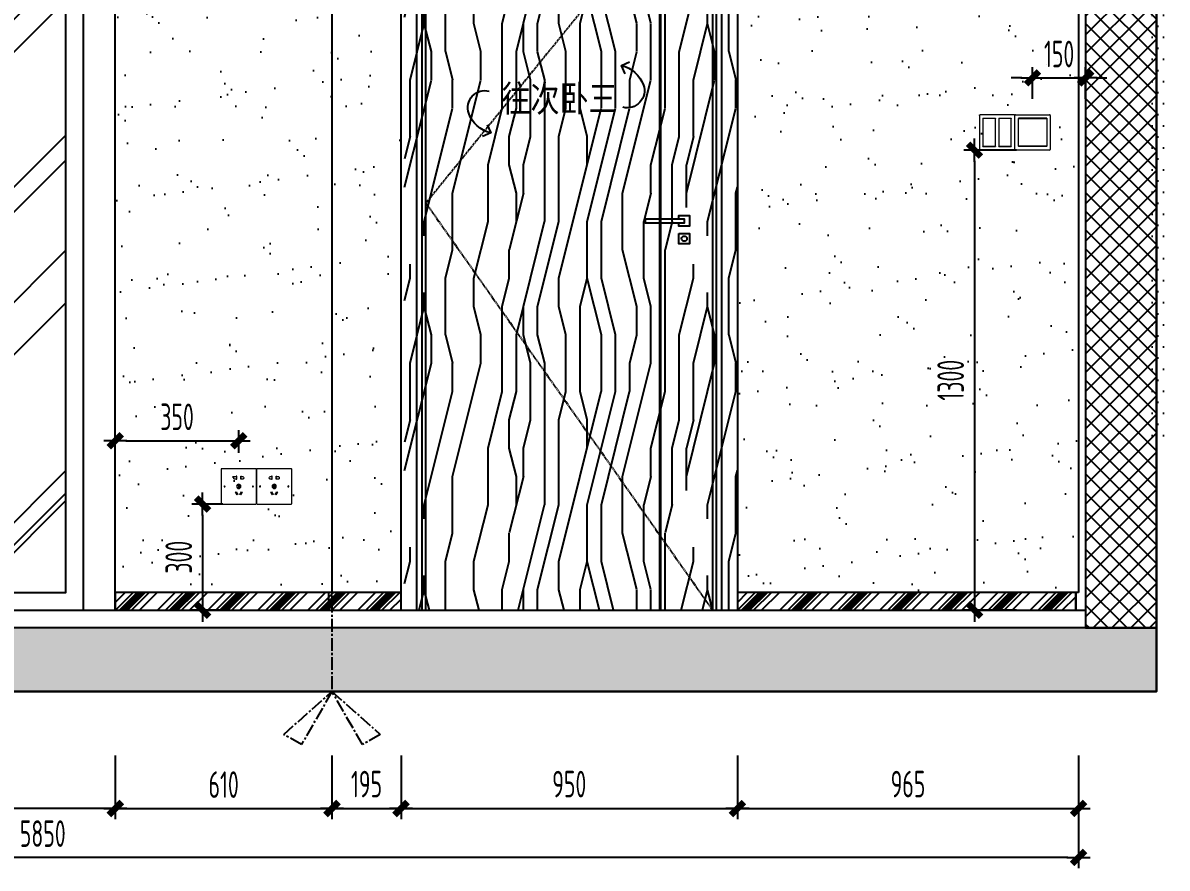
# Model space of a CAD drawing. Header units: inches. Extents: x 96003 to 270950, y -80202 to 65998.
# Drawn here: x 132052 to 135283, y 41948 to 44336 of the extents above; entities that cross this region are included whole.
import ezdxf

# ---------------------------------------------------------------- set-up
doc = ezdxf.new("R2010")
doc.units = ezdxf.units.IN
doc.header["$LTSCALE"] = 10
doc.header["$MEASUREMENT"] = 0
doc.linetypes.add('CENTER2', pattern=[1.125, 0.75, -0.125, 0.125, -0.125])
doc.linetypes.add('DASH', pattern=[0.35, 0.25, -0.1])
for name, color, linetype in [('01', 200, 'Continuous'), ('05', 12, 'Continuous'), ('C-顶面灯具、灯带', 22, 'Continuous'), ('EL-1', 1, 'Continuous'), ('EL-136', 136, 'Continuous'), ('EL-TEXT', 50, 'Continuous'), ('FC-地面造型', 136, 'Continuous'), ('FF-FINISH【完成面】', 20, 'Continuous'), ('HAT【填充】', 250, 'Continuous'), ('SBEI', 1, 'Continuous')]:
    doc.layers.add(name, color=color, linetype=linetype)
doc.layers.add('F-2', color=145, linetype='Continuous', lineweight=0)
doc.styles.add('CCD_DIM', font='archs.shx', dxfattribs={"width": 0.7})
doc.styles.add('st', font='')
doc.styles.get('st').set_extended_font_data('SimSun')
doc.dimstyles.new('1.30', dxfattribs={"dimscale": 30, "dimtxt": 2.5, "dimasz": 1, "dimexe": 1, "dimexo": 1.5, "dimgap": 1, "dimtad": 1, "dimdec": 0, "dimrnd": 5, "dimdsep": 46, "dimtxsty": 'CCD_DIM', "dimblk": 'CCD_Dimension_Tick', "dimcen": 1, "dimclrd": 44, "dimclre": 44, "dimclrt": 2, "dimadec": 0, "dimazin": 2, "dimtfac": 1, "dimtdec": 0, "dimtix": 1, "dimtmove": 2, "dimatfit": 3, "dimldrblk": 'CCD_Dimension_Tick', "dimfxl": 5, "dimfxlon": 1, "dimtolj": 1, "dimarcsym": 0})
pattern_1 = [(45, (129482.9, 1404.5), (424.264, 1131.37), [7500, -1000, 2500, -500]), (45, (129776.36, 2051.5), (-823.78, 116.67), [1500, -165, 3000, -375]), (45, (129359.17, 1881.8), (1601.597, 2075.36), [4000, -700, 2000, -500])]
pattern_2 = [(37.5, (-10673.94, 3777.11), (-6.29934, 192.68238), [0, -152, 0, -170, 0, -162.5]), (7.5, (-10673.94, 3777.1), (176.97767, 282.2146), [0, -82, 0, -137, 0, -52.5]), (327.5, (-10796.94, 3777.11), (311.41419, 0.5659), [0, -50, 0, -180, 0, -235]), (317.5, (-10796.94, 3777.1), (300.61266, 87.76756), [0, -25, 0, -118, 0, -135])]

# ---------------------------------------------------------------- blocks, each defined once
blk = doc.blocks.new('CCD_Dimension_Tick')
at = {"color": 0, "linetype": 'ByBlock'}
for p, q in [((-1.09, 0), (0, 0)), ((0, 0), (1.09, 0))]:
    blk.add_line(p, q, dxfattribs=at)
at = {"color": 0, "linetype": 'Continuous', "const_width": 0.608}
blk.add_lwpolyline([(-0.61, -0.61), (0.61, 0.61)], dxfattribs=at)
blk = doc.blocks.new('*D66')
at = {"layer": 'Defpoints', "color": 0, "linetype": 'ByBlock', "transparency": 16777216}
for p in [(132313.2, 43009.5), (132925, 43009.5), (132925, 42116.1)]:
    blk.add_point(p, dxfattribs=at)
at = {"layer": 'FC-地面造型', "color": 44, "linetype": 'ByBlock', "lineweight": -2, "transparency": 16777216}
for p, q in [((132313.2, 42266.1), (132313.2, 42086.1)), ((132925, 42266.1), (132925, 42086.1)), ((132343.2, 42116.1), (132895, 42116.1))]:
    blk.add_line(p, q, dxfattribs=at)
at = {"layer": 'FC-地面造型', "color": 44, "linetype": 'ByBlock', "lineweight": -2, "transparency": 16777216, "xscale": 30, "yscale": 30, "zscale": 30, "rotation": 180}
blk.add_blockref('CCD_Dimension_Tick', (132313.2, 42116.1), dxfattribs=at)
at = {"layer": 'FC-地面造型', "color": 44, "linetype": 'ByBlock', "lineweight": -2, "transparency": 16777216, "xscale": 30, "yscale": 30, "zscale": 30}
blk.add_blockref('CCD_Dimension_Tick', (132925, 42116.1), dxfattribs=at)
at = {"layer": 'FC-地面造型', "color": 2, "linetype": 'ByBlock', "transparency": 16777216, "insert": (132619.1, 42183.6), "char_height": 75, "attachment_point": 5, "style": 'CCD_DIM'}
blk.add_mtext('\\A1;610', dxfattribs=at)
blk = doc.blocks.new('*D67')
at = {"layer": 'Defpoints', "color": 0, "linetype": 'ByBlock', "transparency": 16777216}
for p in [(133120, 42676.1), (134069.9, 42676.1), (134069.9, 42116.1)]:
    blk.add_point(p, dxfattribs=at)
at = {"layer": 'FC-地面造型', "color": 44, "linetype": 'ByBlock', "lineweight": -2, "transparency": 16777216}
for p, q in [((133120, 42266.1), (133120, 42086.1)), ((134069.9, 42266.1), (134069.9, 42086.1)), ((133150, 42116.1), (134039.9, 42116.1))]:
    blk.add_line(p, q, dxfattribs=at)
at = {"layer": 'FC-地面造型', "color": 44, "linetype": 'ByBlock', "lineweight": -2, "transparency": 16777216, "xscale": 30, "yscale": 30, "zscale": 30, "rotation": 180}
blk.add_blockref('CCD_Dimension_Tick', (133120, 42116.1), dxfattribs=at)
at = {"layer": 'FC-地面造型', "color": 44, "linetype": 'ByBlock', "lineweight": -2, "transparency": 16777216, "xscale": 30, "yscale": 30, "zscale": 30}
blk.add_blockref('CCD_Dimension_Tick', (134069.9, 42116.1), dxfattribs=at)
at = {"layer": 'FC-地面造型', "color": 2, "linetype": 'ByBlock', "transparency": 16777216, "insert": (133595, 42185.1), "char_height": 75, "attachment_point": 5, "style": 'CCD_DIM'}
blk.add_mtext('\\A1;950', dxfattribs=at)
blk = doc.blocks.new('20150429.21331355')
at = {"layer": 'EL-136'}
blk.add_lwpolyline([(-7.7, 3.5, 0.259212), (33.7, 40.4, 0.59908), (-4.9, 82.2)], format="xyb", dxfattribs=at)
blk.add_lwpolyline([(-1, 18.9), (-7.7, 3.5), (7.7, -3.5)], dxfattribs=at)
blk = doc.blocks.new('20150429.21331502')
at = {"layer": 'EL-136'}
blk.add_lwpolyline([(25.7, 5.1), (32.4, 20.5), (17.1, 27.5)], dxfattribs=at)
blk.add_lwpolyline([(32.4, 20.5, 0.259212), (-8.9, -16.3, 0.59908), (29.6, -58.2)], format="xyb", dxfattribs=at)
blk = doc.blocks.new('AUDIT_I_130516102400-0')
blk.add_hatch(color=0).paths.add_polyline_path([(-146.5, -2.9), (-259.3, -2.9), (-259.3, 20.3)])
blk = doc.blocks.new('A$C33884F41')
at = {"color": 0}
blk.add_line((66.8, 0), (0, 0), dxfattribs=at)
blk.add_solid([(0, 0), (66.8, 0), (0, -6.5), (66.8, -6.5)], dxfattribs=at)
at = {"color": 0, "xscale": -1, "rotation": 359.9999836849192}
blk.add_blockref('AUDIT_I_130516102400-0', (-259.3, -3.6), dxfattribs=at)
blk = doc.blocks.new('rffvfrt')
at = {"layer": 'FC-地面造型', "linetype": 'ByBlock'}
h = blk.add_hatch(dxfattribs=at)
h.set_pattern_fill('AR-RROOF', color=250, scale=500, angle=45)
h.set_pattern_definition(pattern_1)
h.paths.add_polyline_path([(129482.9, 1404.5), (130778.2, 1404.5), (130778.2, 3454.8), (129482.9, 3454.8)])
h = blk.add_hatch(dxfattribs=at)
h.set_pattern_fill('AR-RROOF', color=250, scale=500, angle=45)
h.set_pattern_definition(pattern_1)
h.paths.add_polyline_path([(130878.2, 1404.5), (132173.6, 1404.5), (132173.6, 3454.8), (130878.2, 3454.8)])
at = {"layer": 'FC-地面造型', "color": 30, "linetype": 'ByBlock'}
for p, q in [((129343.2, 1354.5), (129343.2, 3594.5)), ((132313.2, 3594.5), (129343.2, 3594.5)), ((132313.2, 1354.5), (132313.2, 3594.5))]:
    blk.add_line(p, q, dxfattribs=at)
at = {"layer": 'FC-地面造型', "color": 136, "linetype": 'ByBlock'}
blk.add_line((132223.6, 1354.5), (132223.6, 3504.8), dxfattribs=at)
at = {"layer": 'FC-地面造型', "linetype": 'ByBlock'}
for points in [[(129432.9, 1354.5), (130828.2, 1354.5), (130828.2, 3504.8), (129432.9, 3504.8)], [(130828.2, 1354.5), (132223.6, 1354.5), (132223.6, 3504.8), (130828.2, 3504.8)], [(129482.9, 1404.5), (130778.2, 1404.5), (130778.2, 3454.8), (129482.9, 3454.8)], [(130878.2, 1404.5), (132173.6, 1404.5), (132173.6, 3454.8), (130878.2, 3454.8)]]:
    blk.add_lwpolyline(points, close=True, dxfattribs=at)
at = {"color": 2, "xscale": -1.5, "yscale": 1.5, "zscale": 1.5}
for name, p in [('20150429.21331502', (130439.9, 2738.4, 12.2)), ('20150429.21331502', (131838.9, 2738.4, 12.2)), ('20150429.21331355', (129810.3, 2573.5, 12.2)), ('20150429.21331355', (131209.3, 2573.5, 12.2))]:
    blk.add_blockref(name, p, dxfattribs=at)
at = {"layer": '05', "linetype": 'DASH', "ltscale": 300}
for p in [(130420.1, 2410), (131234.9, 2410)]:
    blk.add_blockref('A$C33884F41', p, dxfattribs=at)
at = {"layer": 'EL-TEXT', "color": 50, "style": 'st', "width": 0.8}
for p in [(129852.4, 2638.4, 12.2), (131251.4, 2638.4, 12.2)]:
    blk.add_text('原建筑阳台门', height=75, dxfattribs=at).set_placement(p)
blk = doc.blocks.new('*D71')
at = {"layer": 'Defpoints', "color": 0, "linetype": 'ByBlock', "transparency": 16777216}
for p in [(132313.2, 42970.1), (129343.2, 42752.8), (129343.2, 42116.1)]:
    blk.add_point(p, dxfattribs=at)
at = {"layer": 'FC-地面造型', "color": 44, "linetype": 'ByBlock', "lineweight": -2, "transparency": 16777216}
for p, q in [((129343.2, 42266.1), (129343.2, 42086.1)), ((132313.2, 42266.1), (132313.2, 42086.1)), ((132283.2, 42116.1), (129373.2, 42116.1))]:
    blk.add_line(p, q, dxfattribs=at)
at = {"layer": 'FC-地面造型', "color": 44, "linetype": 'ByBlock', "lineweight": -2, "transparency": 16777216, "xscale": 30, "yscale": 30, "zscale": 30, "rotation": 180}
blk.add_blockref('CCD_Dimension_Tick', (129343.2, 42116.1), dxfattribs=at)
at = {"layer": 'FC-地面造型', "color": 44, "linetype": 'ByBlock', "lineweight": -2, "transparency": 16777216, "xscale": 30, "yscale": 30, "zscale": 30}
blk.add_blockref('CCD_Dimension_Tick', (132313.2, 42116.1), dxfattribs=at)
at = {"layer": 'FC-地面造型', "color": 2, "linetype": 'ByBlock', "transparency": 16777216, "insert": (130828.2, 42186.7), "char_height": 75, "attachment_point": 5, "style": 'CCD_DIM'}
blk.add_mtext('\\A1;2970', dxfattribs=at)
blk = doc.blocks.new('*D72')
at = {"layer": 'Defpoints', "color": 0, "linetype": 'ByBlock', "transparency": 16777216}
for p in [(135033.2, 42726.1), (129183.2, 42266.1), (129183.2, 41977.6)]:
    blk.add_point(p, dxfattribs=at)
at = {"layer": 'FC-地面造型', "color": 44, "linetype": 'ByBlock', "lineweight": -2, "transparency": 16777216}
for p, q in [((129183.2, 42127.6), (129183.2, 41947.6)), ((135033.2, 42127.6), (135033.2, 41947.6)), ((135003.2, 41977.6), (129213.2, 41977.6))]:
    blk.add_line(p, q, dxfattribs=at)
at = {"layer": 'FC-地面造型', "color": 44, "linetype": 'ByBlock', "lineweight": -2, "transparency": 16777216, "xscale": 30, "yscale": 30, "zscale": 30, "rotation": 180}
blk.add_blockref('CCD_Dimension_Tick', (129183.2, 41977.6), dxfattribs=at)
at = {"layer": 'FC-地面造型', "color": 44, "linetype": 'ByBlock', "lineweight": -2, "transparency": 16777216, "xscale": 30, "yscale": 30, "zscale": 30}
blk.add_blockref('CCD_Dimension_Tick', (135033.2, 41977.6), dxfattribs=at)
at = {"layer": 'FC-地面造型', "color": 2, "linetype": 'ByBlock', "transparency": 16777216, "insert": (132108.2, 42045.1), "char_height": 75, "attachment_point": 5, "style": 'CCD_DIM'}
blk.add_mtext('\\A1;5850', dxfattribs=at)
blk = doc.blocks.new('A$C7C994854')
at = {"color": 0}
blk.add_lwpolyline([(0, 100), (95, 100, -0.414214), (97.5, 97.5), (97.5, 2.5, -0.414214), (95, 0), (0, 0, -0.414214), (-2.5, 2.5), (-2.5, 97.5, -0.414214)], format="xyb", close=True, dxfattribs=at)
for points in [[(40.1, 71.5), (40.1, 70), (42.1, 70), (42.1, 79), (40.1, 79), (40.1, 76.7)], [(54.9, 71.5), (54.9, 70), (52.9, 70), (52.9, 79), (54.9, 79), (54.9, 76.7)]]:
    blk.add_lwpolyline(points, dxfattribs=at)
for points in [[(42.6, 26), (44.4, 27), (39.9, 34.8), (38.1, 33.8)], [(46.5, 45.5), (48.5, 45.5), (48.5, 54.5), (46.5, 54.5)], [(50.6, 27), (52.4, 26), (56.9, 33.8), (55.1, 34.8)]]:
    blk.add_lwpolyline(points, close=True, dxfattribs=at)
for centre, radius in [((7.5, 50), 1.54), ((47.5, 50), 6), ((87.5, 50), 1.54)]:
    blk.add_circle(centre, radius, dxfattribs=at)
for centre, start, end in [((37.1, 74.1), 40.2111, 319.7889), ((57.9, 74.1), 220.2111, 139.7889)]:
    blk.add_arc(centre, 4, start, end, dxfattribs=at)
blk = doc.blocks.new('*U64')
at = {"xscale": -1}
blk.add_blockref('A$C7C994854', (40.4, -29.9), dxfattribs=at)
blk = doc.blocks.new('*D251')
at = {"layer": 'Defpoints', "color": 0, "linetype": 'ByBlock', "transparency": 16777216}
for p in [(132661.7, 43155.1), (132313.2, 43071.9), (132661.7, 43076.1)]:
    blk.add_point(p, dxfattribs=at)
at = {"layer": 'FC-地面造型', "color": 44, "linetype": 'ByBlock', "lineweight": -2, "transparency": 16777216}
for p, q in [((132313.2, 43116.9), (132313.2, 43185.1)), ((132661.7, 43121.1), (132661.7, 43185.1)), ((132343.2, 43155.1), (132631.7, 43155.1))]:
    blk.add_line(p, q, dxfattribs=at)
at = {"layer": 'FC-地面造型', "color": 44, "linetype": 'ByBlock', "lineweight": -2, "transparency": 16777216, "xscale": 30, "yscale": 30, "zscale": 30, "rotation": 180}
blk.add_blockref('CCD_Dimension_Tick', (132313.2, 43155.1), dxfattribs=at)
at = {"layer": 'FC-地面造型', "color": 44, "linetype": 'ByBlock', "lineweight": -2, "transparency": 16777216, "xscale": 30, "yscale": 30, "zscale": 30}
blk.add_blockref('CCD_Dimension_Tick', (132661.7, 43155.1), dxfattribs=at)
at = {"layer": 'FC-地面造型', "color": 2, "linetype": 'ByBlock', "transparency": 16777216, "insert": (132487.5, 43222.6), "char_height": 75, "attachment_point": 5, "style": 'CCD_DIM'}
blk.add_mtext('\\A1;350', dxfattribs=at)
blk = doc.blocks.new('*D252')
at = {"layer": 'Defpoints', "color": 0, "linetype": 'ByBlock', "transparency": 16777216}
for p in [(132661.7, 42976.1), (132559.7, 42676.1), (132661.7, 42676.1)]:
    blk.add_point(p, dxfattribs=at)
at = {"layer": 'FC-地面造型', "color": 44, "linetype": 'ByBlock', "lineweight": -2, "transparency": 16777216}
for p, q in [((132616.7, 42976.1), (132529.7, 42976.1)), ((132559.7, 42946.1), (132559.7, 42706.1)), ((132616.7, 42676.1), (132529.7, 42676.1))]:
    blk.add_line(p, q, dxfattribs=at)
at = {"layer": 'FC-地面造型', "color": 44, "linetype": 'ByBlock', "lineweight": -2, "transparency": 16777216, "xscale": 30, "yscale": 30, "zscale": 30}
for p, rotation in [((132559.7, 42976.1), 90), ((132559.7, 42676.1), 270)]:
    blk.add_blockref('CCD_Dimension_Tick', p, dxfattribs=dict(at, rotation=rotation))
at = {"layer": 'FC-地面造型', "color": 2, "linetype": 'ByBlock', "transparency": 16777216, "insert": (132492.2, 42826.1), "char_height": 75, "attachment_point": 5, "rotation": 90, "style": 'CCD_DIM'}
blk.add_mtext('\\A1;300', dxfattribs=at)
blk = doc.blocks.new('A$C01C16A26')
at = {"color": 0, "ltscale": 0.8}
for p, q in [((0, 98.3, 0), (0, 1.7, 0)), ((98.3, 100, 0), (1.7, 100, 0)), ((100, 1.7, 0), (100, 98.3, 0)), ((10, 90, 0), (10, 89.1, 0)), ((10, 89.1, 0), (10, 10.9, 0)), ((90, 89.1, 0), (10, 89.1, 0)), ((90, 90, 0), (90, 89.1, 0)), ((90, 90, 0), (90, 89.1, 0)), ((90, 10.9, 0), (90, 89.1, 0)), ((1.7, 0, 0), (98.3, 0, 0)), ((10, 10, 0), (10, 10.9, 0)), ((10, 10.9, 0), (90, 10.9, 0))]:
    blk.add_line(p, q, dxfattribs=at)
at = {"color": 0, "ltscale": 0.1}
for p, q in [((10, 90, 0), (90, 90, 0)), ((10, 10, 0), (90, 10, 0)), ((90, 10.9, 0), (90, 10, 0)), ((90, 10.9, 0), (90, 10, 0))]:
    blk.add_line(p, q, dxfattribs=at)
at = {"color": 0, "ltscale": 0.8, "extrusion": (0, 0, -1)}
for centre, major_axis, start_param, end_param in [((1.7, 98.3, 0), (1.22, 1.22), 3.926991, 5.497787), ((98.3, 98.3, 0), (-1.22, 1.22), 0.785398, 2.356194), ((1.7, 1.7, 0), (-1.22, 1.22), 3.926991, 5.497787), ((98.3, 1.7, 0), (1.22, 1.22), 0.785398, 2.356194)]:
    blk.add_ellipse(centre, major_axis=major_axis, ratio=1, start_param=start_param, end_param=end_param, dxfattribs=at)
blk = doc.blocks.new('*U73')
blk.add_blockref('A$C01C16A26', (-57.1, -29.9, 0))
blk = doc.blocks.new('*U695')
h = blk.add_hatch()
h.set_pattern_fill('ANSI37', color=250, scale=300, angle=-90)
h.set_pattern_definition([(315, (222482.446, 70619.3), (26.516504, 26.516504), []), (45, (222482.446, 70619.3), (-26.516504, 26.516504), [])])
h.paths.add_polyline_path([(144521, -74484.5), (144521, -74684.5), (147341, -74684.5), (147341, -74484.5)])
at = {"color": 5, "elevation": 0}
blk.add_lwpolyline([(144521, -74484.5), (144521, -74684.5), (147341, -74684.5), (147341, -74484.5)], close=True, dxfattribs=at)
blk = doc.blocks.new('A$C5AED2720')
at = {"color": 0, "elevation": 0}
for points in [[(0, 71.2), (110, 71.2), (110, 58.7), (0, 58.7)], [(95, 30), (125, 30), (125, 0), (95, 0)]]:
    blk.add_lwpolyline(points, close=True, dxfattribs=at)
blk.add_lwpolyline([(95, 71.2), (95, 80), (125, 80), (125, 50), (95, 50), (95, 58.7)], dxfattribs=at)
at = {"color": 8}
blk.add_circle((110, 15, 0), 7.5, dxfattribs=at)
blk = doc.blocks.new('ERTTFGD')
at = {"layer": 'FC-地面造型', "linetype": 'ByBlock'}
h = blk.add_hatch(dxfattribs=at)
h.set_pattern_fill('木纹5', color=250, scale=200, angle=90)
h.set_pattern_definition([(90, (-127534.8, 108493.8), (-800, 5e-14), [160, -240, 80, -320]), (90, (-127554.8, 109053.8), (-800, 5e-14), [160, -640]), (90, (-127594.8, 108973.8), (-800, 5e-14), [80, -720]), (90, (-127614.8, 108533.8), (-800, 5e-14), [40, -560, 40, -160]), (90, (-127654.8, 108813.8), (-800, 5e-14), [160, -240, 40, -360]), (90, (-127674.8, 108613.8), (-800, 5e-14), [120, -680]), (90, (-127694.8, 108813.8), (-800, 5e-14), [240, -560]), (90, (-127714.8, 108573.8), (-800, 5e-14), [160, -640]), (90, (-127734.8, 108893.8), (-800, 5e-14), [400, -400]), (90, (-127774.8, 108653.8), (-800, 5e-14), [80, -240, 160, -320]), (90, (-127794.8, 109213.8), (-800, 5e-14), [160, -640]), (90, (-127814.8, 109053.8), (-800, 5e-14), [80, -720]), (90, (-127834.8, 108893.8), (-800, 5e-14), [80, -720]), (90, (-127854.8, 108493.8), (-800, 5e-14), [160, -640]), (90, (-127874.8, 108893.8), (-800, 5e-14), [160, -640]), (90, (-127914.8, 108893.8), (-800, 5e-14), [160, -160, 160, -320]), (90, (-127954.8, 108733.8), (-800, 5e-14), [80, -400, 160, -160]), (90, (-127974.8, 108893.8), (-800, 5e-14), [240, -560]), (90, (-128014.8, 108893.8), (-800, 5e-14), [160, -640]), (90, (-128034.8, 108573.8), (-800, 5e-14), [240, -320, 80, -160]), (90, (-128074.8, 108573.8), (-800, 5e-14), [400, -400]), (90, (-128094.8, 109053.8), (-800, 5e-14), [80, -720]), (90, (-128114.8, 108813.8), (-800, 5e-14), [160, -640]), (90, (-128134.8, 108653.8), (-800, 5e-14), [80, -320, 80, -320]), (90, (-128154.8, 108573.8), (-800, 5e-14), [80, -240, 160, -320]), (90, (-128174.8, 108733.8), (-800, 5e-14), [80, -400, 80, -240]), (90, (-128194.8, 108893.8), (-800, 5e-14), [240, -560]), (90, (-128234.8, 108573.8), (-800, 5e-14), [160, -640]), (90, (-128254.8, 108973.8), (-800, 5e-14), [80, -720]), (90, (-128274.8, 109133.8), (-800, 5e-14), [80, -720]), (104.03624, (-127594.83, 109053.83), (3e-08, 800), [82.4, -3216.0844]), (104.03624, (-127774.83, 109133.83), (3e-08, 800), [82.4, -3216.0844]), (104.03624, (-128254.83, 109053.83), (3e-08, 800), [82.4, -3216.0844]), (104.03624, (-127954.83, 108813.83), (3e-08, 800), [82.4, -3216.0844]), (104.03624, (-128074.83, 108973.83), (3e-08, 800), [82.4, -3216.0844]), (104.03624, (-128014.83, 109053.83), (3e-08, 800), [82.4, -3216.0844]), (104.03624, (-128154.83, 108653.83), (3e-08, 800), [82.4, -3216.0844]), (104.03624, (-128114.83, 108973.83), (3e-08, 800), [82.4, -3216.0844]), (104.03624, (-127814.83, 109133.83), (3e-08, 800), [164.8, -3133.6844]), (104.03624, (-127874.83, 109053.83), (3e-08, 800), [164.8, -3133.6844]), (104.03624, (-127914.83, 109053.83), (3e-08, 800), [164.8, -3133.6844]), (255.96376, (-127654.83, 108813.83), (3e-08, -800), [82.4, -164.8, 82.4, -2968.8844]), (255.96376, (-127774.83, 108653.83), (3e-08, -800), [82.4, -3216.0844]), (255.96376, (-128134.83, 108653.83), (3e-08, -800), [164.8, -3133.6844]), (284.03624, (-127554.83, 109053.83), (-3e-08, -800), [82.4, -3216.0844]), (75.96376, (-127554.83, 109213.83), (-3e-08, 800), [82.4, -3216.0844]), (75.96376, (-127834.83, 108973.83), (-3e-08, 800), [82.4, -3216.0844]), (75.96376, (-127974.83, 109133.83), (-3e-08, 800), [82.4, -3216.0844]), (75.96376, (-128034.83, 108813.83), (-3e-08, 800), [82.4, -3216.0844]), (75.96376, (-128134.83, 108733.83), (-3e-08, 800), [82.4, -3216.0844]), (75.96376, (-128174.83, 108813.83), (-3e-08, 800), [82.4, -3216.0844]), (75.96376, (-128034.83, 108813.83), (-3e-08, 800), [82.4, -3216.0844]), (75.96376, (-128154.83, 109053.83), (-3e-08, 800), [329.6, -2968.8844]), (75.96376, (-127614.83, 108573.83), (-3e-08, 800), [329.6, -2968.8844]), (75.96376, (-127674.83, 108653.83), (-3e-08, 800), [329.6, -2968.8844]), (75.96376, (-127714.83, 108733.83), (-3e-08, 800), [82.4, -164.8, 164.8, -2886.4844]), (75.96376, (-127774.83, 108733.83), (-3e-08, 800), [164.8, -164.8, 164.8, -2804.0844]), (75.96376, (-127854.83, 108653.83), (-3e-08, 800), [329.6, -2968.8844]), (75.96376, (-127914.83, 108573.83), (-3e-08, 800), [329.6, -2968.8844]), (75.96376, (-127954.83, 108573.83), (-3e-08, 800), [329.6, -2968.8844]), (75.96376, (-128194.83, 109133.83), (-3e-08, 800), [82.4, -3216.0844]), (75.96377, (-128274.83, 109213.83), (-0.00015, 800), [164.8, -3133.6844]), (75.96377, (-128234.83, 108733.83), (-0.00015, 800), [164.8, -3133.6844]), (75.96376, (-127534.83, 108653.83), (-1e-05, 800), [329.6, -2968.8844]), (75.96376, (-128094.83, 109133.83), (-1e-05, 800), [247.2, -3051.2844]), (75.96376, (-128034.83, 109213.83), (-1e-05, 800), [494.4, -2804.0844])])
h.paths.add_polyline_path([(133129.9, 41410), (134069.9, 41410), (134069.9, 39010), (133129.9, 39010)])
at = {"color": 136, "linetype": 'ByBlock'}
for p, q in [((133849.9, 41160, 0), (133849.9, 39010, 0)), ((133852.9, 41160, 0), (133852.9, 39010, 0))]:
    blk.add_line(p, q, dxfattribs=at)
at = {"layer": 'EL-1', "linetype": 'DASH'}
blk.add_lwpolyline([(133999.9, 41160), (133190, 40160.5), (133999.9, 39010)], dxfattribs=at)
at = {"layer": 'FC-地面造型', "color": 136, "linetype": 'ByBlock'}
for p, q in [((133180, 41350), (133120, 41410)), ((134009.9, 41350, 0), (134069.9, 41410, 0))]:
    blk.add_line(p, q, dxfattribs=at)
at = {"layer": 'FC-地面造型', "color": 30, "linetype": 'ByBlock'}
for points in [[(133120, 39010), (133120, 41410), (134069.9, 41410), (134069.9, 39010)], [(133190, 39010), (133190, 41160), (133999.9, 41160), (133999.9, 39010)]]:
    blk.add_lwpolyline(points, dxfattribs=at)
at = {"layer": 'FC-地面造型', "color": 138, "linetype": 'ByBlock'}
blk.add_lwpolyline([(133165, 39010), (133165, 41365), (134024.9, 41365), (134024.9, 39010)], dxfattribs=at)
at = {"layer": 'FC-地面造型', "color": 136, "linetype": 'ByBlock'}
blk.add_lwpolyline([(133180, 39010), (133180, 41350), (134009.9, 41350), (134009.9, 39010)], dxfattribs=at)
at = {"layer": 'EL-1'}
blk.add_blockref('A$C5AED2720', (133809.9, 40045), dxfattribs=at)
blk = doc.blocks.new('*U199')
at = {"layer": 'EL-1', "linetype": 'CENTER2', "ltscale": 5}
blk.add_lwpolyline([(-45, 2497.1), (-187, 2623), (-135, 2653), (-45, 2497.1), (45, 2653), (97, 2623), (-45, 2497.1), (-45, -866.7), (97, -992.6), (45, -1022.6), (-45, -866.7), (-135, -1022.6), (-187, -992.6), (-45, -866.7)], dxfattribs=at)
blk = doc.blocks.new('*D697')
at = {"layer": 'Defpoints', "color": 0, "linetype": 'ByBlock', "transparency": 16777216}
for p in [(132925, 43009.5), (133120, 43009.5), (133120, 42116.1)]:
    blk.add_point(p, dxfattribs=at)
at = {"layer": 'FC-地面造型', "color": 44, "linetype": 'ByBlock', "lineweight": -2, "transparency": 16777216}
for p, q in [((132925, 42266.1), (132925, 42086.1)), ((133120, 42266.1), (133120, 42086.1)), ((132955, 42116.1), (133090, 42116.1))]:
    blk.add_line(p, q, dxfattribs=at)
at = {"layer": 'FC-地面造型', "color": 44, "linetype": 'ByBlock', "lineweight": -2, "transparency": 16777216, "xscale": 30, "yscale": 30, "zscale": 30, "rotation": 180}
blk.add_blockref('CCD_Dimension_Tick', (132925, 42116.1), dxfattribs=at)
at = {"layer": 'FC-地面造型', "color": 44, "linetype": 'ByBlock', "lineweight": -2, "transparency": 16777216, "xscale": 30, "yscale": 30, "zscale": 30}
blk.add_blockref('CCD_Dimension_Tick', (133120, 42116.1), dxfattribs=at)
at = {"layer": 'FC-地面造型', "color": 2, "linetype": 'ByBlock', "transparency": 16777216, "insert": (133022.5, 42185.1), "char_height": 75, "attachment_point": 5, "style": 'CCD_DIM'}
blk.add_mtext('\\A1;195', dxfattribs=at)
blk = doc.blocks.new('*D698')
at = {"layer": 'Defpoints', "color": 0, "linetype": 'ByBlock', "transparency": 16777216}
for p in [(134069.9, 42676.1), (135033.2, 42676.1), (135033.2, 42116.1)]:
    blk.add_point(p, dxfattribs=at)
at = {"layer": 'FC-地面造型', "color": 44, "linetype": 'ByBlock', "lineweight": -2, "transparency": 16777216}
for p, q in [((134069.9, 42266.1), (134069.9, 42086.1)), ((135033.2, 42266.1), (135033.2, 42086.1)), ((134099.9, 42116.1), (135003.2, 42116.1))]:
    blk.add_line(p, q, dxfattribs=at)
at = {"layer": 'FC-地面造型', "color": 44, "linetype": 'ByBlock', "lineweight": -2, "transparency": 16777216, "xscale": 30, "yscale": 30, "zscale": 30, "rotation": 180}
blk.add_blockref('CCD_Dimension_Tick', (134069.9, 42116.1), dxfattribs=at)
at = {"layer": 'FC-地面造型', "color": 44, "linetype": 'ByBlock', "lineweight": -2, "transparency": 16777216, "xscale": 30, "yscale": 30, "zscale": 30}
blk.add_blockref('CCD_Dimension_Tick', (135033.2, 42116.1), dxfattribs=at)
at = {"layer": 'FC-地面造型', "color": 2, "linetype": 'ByBlock', "transparency": 16777216, "insert": (134551.6, 42185.1), "char_height": 75, "attachment_point": 5, "style": 'CCD_DIM'}
blk.add_mtext('\\A1;965', dxfattribs=at)
blk = doc.blocks.new('*D699')
at = {"layer": 'Defpoints', "color": 0, "linetype": 'ByBlock', "transparency": 16777216}
for p in [(135053.2, 44180.2), (134903.2, 44076.1), (135053.2, 44076.1)]:
    blk.add_point(p, dxfattribs=at)
at = {"layer": 'FC-地面造型', "color": 44, "linetype": 'ByBlock', "lineweight": -2, "transparency": 16777216}
for p, q in [((134903.2, 44121.1), (134903.2, 44210.2)), ((135053.2, 44121.1), (135053.2, 44210.2)), ((134873.2, 44180.2), (134843.2, 44180.2)), ((134903.2, 44180.2), (135053.2, 44180.2)), ((135083.2, 44180.2), (135113.2, 44180.2))]:
    blk.add_line(p, q, dxfattribs=at)
at = {"layer": 'FC-地面造型', "color": 44, "linetype": 'ByBlock', "lineweight": -2, "transparency": 16777216, "xscale": 30, "yscale": 30, "zscale": 30}
blk.add_blockref('CCD_Dimension_Tick', (134903.2, 44180.2), dxfattribs=at)
at = {"layer": 'FC-地面造型', "color": 44, "linetype": 'ByBlock', "lineweight": -2, "transparency": 16777216, "xscale": 30, "yscale": 30, "zscale": 30, "rotation": 180}
blk.add_blockref('CCD_Dimension_Tick', (135053.2, 44180.2), dxfattribs=at)
at = {"layer": 'FC-地面造型', "color": 2, "linetype": 'ByBlock', "transparency": 16777216, "insert": (134978.2, 44247.7), "char_height": 75, "attachment_point": 5, "style": 'CCD_DIM'}
blk.add_mtext('\\A1;150', dxfattribs=at)
blk = doc.blocks.new('*D700')
at = {"layer": 'Defpoints', "color": 0, "linetype": 'ByBlock', "transparency": 16777216}
for p in [(134903.2, 43976.1), (134739.5, 42676.1), (134903.2, 42676.1, 0)]:
    blk.add_point(p, dxfattribs=at)
at = {"layer": 'FC-地面造型', "color": 44, "linetype": 'ByBlock', "lineweight": -2, "transparency": 16777216}
for p, q in [((134858.2, 43976.1), (134709.5, 43976.1)), ((134739.5, 43946.1), (134739.5, 42706.1)), ((134858.2, 42676.1), (134709.5, 42676.1))]:
    blk.add_line(p, q, dxfattribs=at)
at = {"layer": 'FC-地面造型', "color": 44, "linetype": 'ByBlock', "lineweight": -2, "transparency": 16777216, "xscale": 30, "yscale": 30, "zscale": 30}
for p, rotation in [((134739.5, 43976.1), 90), ((134739.5, 42676.1), 270)]:
    blk.add_blockref('CCD_Dimension_Tick', p, dxfattribs=dict(at, rotation=rotation))
at = {"layer": 'FC-地面造型', "color": 2, "linetype": 'ByBlock', "transparency": 16777216, "insert": (134672, 43326.1), "char_height": 75, "attachment_point": 5, "rotation": 90, "style": 'CCD_DIM'}
blk.add_mtext('\\A1;1300', dxfattribs=at)
blk = doc.blocks.new('54565656')
at = {"color": 0, "ltscale": 0.8}
for p, q in [((-1.7, 1.7), (-1.7, 98.3)), ((0, 100), (96.6, 100)), ((98.3, 98.3), (98.3, 1.7)), ((8.3, 90), (8.3, 89.1)), ((8.3, 89.1), (43.3, 89.1)), ((8.3, 10.9), (8.3, 89.1)), ((43.3, 90), (43.3, 89.1)), ((43.3, 89.1), (43.3, 10.9)), ((53.3, 90), (53.3, 89.1)), ((53.3, 89.1), (88.3, 89.1)), ((53.3, 10.9), (53.3, 89.1)), ((88.3, 90), (88.3, 89.1)), ((88.3, 89.1), (88.3, 10.9)), ((96.6, 0), (0, 0)), ((43.3, 10.9), (8.3, 10.9)), ((43.3, 10), (43.3, 10.9)), ((88.3, 10.9), (53.3, 10.9)), ((88.3, 10), (88.3, 10.9))]:
    blk.add_line(p, q, dxfattribs=at)
at = {"color": 0, "ltscale": 0.1}
for p, q in [((43.3, 90), (8.3, 90)), ((88.3, 90), (53.3, 90)), ((8.3, 10.9), (8.3, 10)), ((43.3, 10), (8.3, 10)), ((53.3, 10.9), (53.3, 10)), ((88.3, 10), (53.3, 10))]:
    blk.add_line(p, q, dxfattribs=at)
at = {"color": 0, "ltscale": 0.8}
for centre, major_axis, start_param, end_param in [((0, 98.3), (-1.22, 1.22), -0.785398, 0.785398), ((96.6, 98.3), (1.22, 1.22), 5.497787, 7.068583), ((0, 1.7), (1.22, 1.22), 2.356194, 3.926991), ((96.6, 1.7), (-1.22, 1.22), 2.356194, 3.926991)]:
    blk.add_ellipse(centre, major_axis=major_axis, ratio=1, start_param=start_param, end_param=end_param, dxfattribs=at)
blk = doc.blocks.new('*U63')
blk.add_blockref('54565656', (-55.4, -29.9))

msp = doc.modelspace()

# ---------------------------------------------------------------- hatches: boundary and pattern name
h = msp.add_hatch(color=250)
h.dxf.hatch_style = 1
h.paths.add_polyline_path([(135253.2, 42446.3), (135253.2, 42626.3), (128953.2, 42626.3), (128953.2, 42446.3)])
at = {"layer": 'FC-地面造型', "linetype": 'ByBlock'}
h = msp.add_hatch(dxfattribs=at)
h.set_pattern_fill('AR-SAND', color=250, scale=100)
h.set_pattern_definition(pattern_2)
h.paths.add_polyline_path([(129343.2, 44916.1), (129343.2, 45076.1), (133120, 45076.1), (133120, 42726.1), (132313.2, 42726.1), (132313.2, 44916.1)])
h = msp.add_hatch(dxfattribs=at)
h.set_pattern_fill('AR-SAND', color=250, scale=100)
h.set_pattern_definition(pattern_2)
h.paths.add_polyline_path([(135033.2, 45076.1), (134069.9, 45076.1), (134069.9, 42726.1), (135025.2, 42726.1), (135033.2, 42726.1)])
h = msp.add_hatch(dxfattribs=at)
h.set_pattern_fill('CYL', color=250, scale=100, angle=90, pattern_type=2)
h.set_pattern_definition([(225, (217023.34, 542997.56), (70.710678, -70.710678), []), (225, (217024.75, 542996.15), (70.710678, -70.710678), []), (225, (217027.58, 542993.32), (70.710678, -70.710678), []), (225, (217033.24, 542987.66), (70.710678, -70.710678), []), (225, (217044.55, 542976.35), (70.710678, -70.710678), []), (225, (217070.01, 542950.89), (70.710678, -70.710678), []), (225, (217081.32, 542939.58), (70.710678, -70.710678), []), (225, (217086.98, 542933.92), (70.710678, -70.710678), []), (225, (217089.81, 542931.09), (70.710678, -70.710678), []), (225, (217091.22, 542929.68), (70.710678, -70.710678), [])])
h.paths.add_polyline_path([(132313.2, 42676.1), (133120, 42676.1), (133120, 42726.1), (132313.2, 42726.1)])
h = msp.add_hatch(dxfattribs=at)
h.set_pattern_fill('CYL', color=250, scale=100, angle=90, pattern_type=2)
h.set_pattern_definition([(225, (218779.97, 542997.56), (70.710678, -70.710678), []), (225, (218781.38, 542996.15), (70.710678, -70.710678), []), (225, (218784.21, 542993.32), (70.710678, -70.710678), []), (225, (218789.87, 542987.66), (70.710678, -70.710678), []), (225, (218801.18, 542976.35), (70.710678, -70.710678), []), (225, (218826.64, 542950.89), (70.710678, -70.710678), []), (225, (218837.95, 542939.58), (70.710678, -70.710678), []), (225, (218843.61, 542933.92), (70.710678, -70.710678), []), (225, (218846.44, 542931.09), (70.710678, -70.710678), []), (225, (218847.85, 542929.68), (70.710678, -70.710678), [])])
h.paths.add_polyline_path([(134069.9, 42676.1), (135025.2, 42676.1), (135025.2, 42726.1), (134069.9, 42726.1)])
at = {"layer": 'HAT【填充】'}
h = msp.add_hatch(dxfattribs=at)
h.set_pattern_fill('一系列点', color=256, scale=500, style=0, pattern_type=2)
h.set_pattern_definition([(0, (-17789.896, 6295.186), (15.625, 31.25), [0, -31.25])])
h.paths.add_polyline_path([(135233.2, 45076.1), (135283.2, 45076.1), (135283.2, 43146.1), (135233.2, 43146.1)])

# ---------------------------------------------------------------- linework, layer by layer
at = {"color": 5}
msp.add_line((129153.2, 42676.1), (135053.2, 42676.1), dxfattribs=at)
at = {"color": 6, "linetype": 'ByBlock', "elevation": 0}
msp.add_lwpolyline([(129153.2, 42446.3), (129153.2, 42446.3), (135053.2, 42446.3), (135053.2, 42446.3)], dxfattribs=at)
at = {"layer": '01'}
msp.add_lwpolyline([(128953.2, 42446.3), (135253.2, 42446.3), (135253.2, 42626.3), (128953.2, 42626.3)], dxfattribs=at)
msp.add_lwpolyline([(128953.2, 42446.3), (135253.2, 42446.3), (135253.2, 42626.3), (128953.2, 42626.3)], dxfattribs=at)
at = {"layer": 'FC-地面造型', "color": 20, "linetype": 'ByBlock'}
msp.add_line((135033.2, 45076.1), (135033.2, 42726.1), dxfattribs=at)
at = {"layer": 'FC-地面造型', "color": 138, "linetype": 'ByBlock'}
msp.add_lwpolyline([(135253.2, 42446.3), (128953.2, 42446.3), (128953.2, 45676.1), (135253.2, 45676.1)], close=True, dxfattribs=at)
at = {"layer": 'FC-地面造型', "color": 30, "linetype": 'ByBlock', "elevation": 0}
for points in [[(132313.2, 42676.1), (133120, 42676.1), (133120, 42726.1), (132313.2, 42726.1)], [(134069.9, 42676.1), (135025.2, 42676.1), (135025.2, 42726.1), (134069.9, 42726.1)]]:
    msp.add_lwpolyline(points, close=True, dxfattribs=at)
at = {"layer": 'FC-地面造型', "color": 20, "linetype": 'ByBlock', "elevation": 0}
msp.add_lwpolyline([(135033.2, 42726.1), (135025.2, 42726.1), (135025.2, 42676.1)], dxfattribs=at)
at = {"layer": 'SBEI', "color": 3}
msp.add_line((132925, 45076.1), (132925, 42726.1), dxfattribs=at)
at = {"layer": 'SBEI', "color": 3, "elevation": 0}
msp.add_lwpolyline([(132925, 42726.1), (132915, 42726.1), (132915, 42676.1)], dxfattribs=at)

# ---------------------------------------------------------------- block references
at = {"xscale": 0.96, "yscale": 0.96, "zscale": 0.96}
msp.add_blockref('*U199', (132968.2, 43278.3), dxfattribs=at)
at = {"color": 2, "xscale": -1.5, "yscale": 1.5, "zscale": 1.5}
for name, p in [('20150429.21331502', (133791.1, 44184.4, 12.2)), ('20150429.21331355', (133361.7, 44019.5, 12.2))]:
    msp.add_blockref(name, p, dxfattribs=at)
at = {"layer": 'C-顶面灯具、灯带', "color": 8, "linetype": 'ByBlock', "rotation": 90}
msp.add_blockref('*U695', (60568.7, -101894.7, 0), dxfattribs=at)
at = {"layer": 'F-2', "xscale": -1}
for name, p in [('*U63', (134796.1, 44006)), ('*U73', (134896.1, 44006))]:
    msp.add_blockref(name, p, dxfattribs=at)
at = {"layer": 'F-2'}
for p in [(132668.9, 43006), (132768.9, 43006)]:
    msp.add_blockref('*U64', p, dxfattribs=at)
at = {"layer": 'FC-地面造型', "linetype": 'ByBlock'}
msp.add_blockref('rffvfrt', (0, 41321.6), dxfattribs=at)
at = {"layer": 'FF-FINISH【完成面】', "linetype": 'ByBlock'}
msp.add_blockref('ERTTFGD', (0, 3666, 0), dxfattribs=at)

# ---------------------------------------------------------------- texts
at = {"layer": 'EL-TEXT', "color": 50, "style": 'st', "width": 0.8}
msp.add_text('往次卧三', height=75, dxfattribs=at).set_placement((133403.8, 44084.5, 12.2))

# ---------------------------------------------------------------- dimensions: what is measured, and where the dimension line sits
at = {"layer": 'FC-地面造型', "color": 138, "linetype": 'ByBlock'}
for base, p1, p2, picture, middle in [((135053.2, 44180.2), (134903.2, 44076.1), (135053.2, 44076.1), '*D699', (134978.2, 44247.7)), ((132661.741497, 43155.109584), (132313.2415, 43071.852048), (132661.741497, 43076.062719), '*D251', (132487.491498, 43222.609584))]:
    dim = msp.add_linear_dim(base=base, p1=p1, p2=p2, dimstyle='1.30', dxfattribs=at)
    dim.commit()
    dim.dimension.update_dxf_attribs({"geometry": picture, "text_midpoint": middle})
for base, p1, p2, picture, middle in [((134739.5, 42676.1), (134903.2, 43976.1), (134903.2, 42676.1, 0), '*D700', (134672, 43326.1)), ((132559.7, 42676.1), (132661.7, 42976.1), (132661.7, 42676.1), '*D252', (132492.2, 42826.1))]:
    dim = msp.add_linear_dim(base=base, p1=p1, p2=p2, angle=90, dimstyle='1.30', dxfattribs=at)
    dim.commit()
    dim.dimension.update_dxf_attribs({"geometry": picture, "text_midpoint": middle})
at = {"layer": 'FC-地面造型', "color": 8, "linetype": 'ByBlock'}
for base, p1, p2, picture, middle in [((132925, 42116.1), (132313.2, 43009.5), (132925, 43009.5), '*D66', (132619.1, 42183.6)), ((133120, 42116.1), (132925, 43009.5), (133120, 43009.5), '*D697', (133022.5, 42185.1)), ((129343.2, 42116.1), (132313.2, 42970.1), (129343.2, 42752.8), '*D71', (130828.2, 42186.7)), ((129183.2, 41977.6), (135033.2, 42726.1), (129183.2, 42266.1), '*D72', (132108.2, 42045.1)), ((134069.9, 42116.1), (133120, 42676.1), (134069.9, 42676.1), '*D67', (133595, 42185.1)), ((135033.2, 42116.1), (134069.9, 42676.1), (135033.2, 42676.1), '*D698', (134551.6, 42185.1))]:
    dim = msp.add_linear_dim(base=base, p1=p1, p2=p2, dimstyle='1.30', dxfattribs=at)
    dim.commit()
    dim.dimension.update_dxf_attribs({"geometry": picture, "text_midpoint": middle})

doc.saveas('drawing.dxf')
